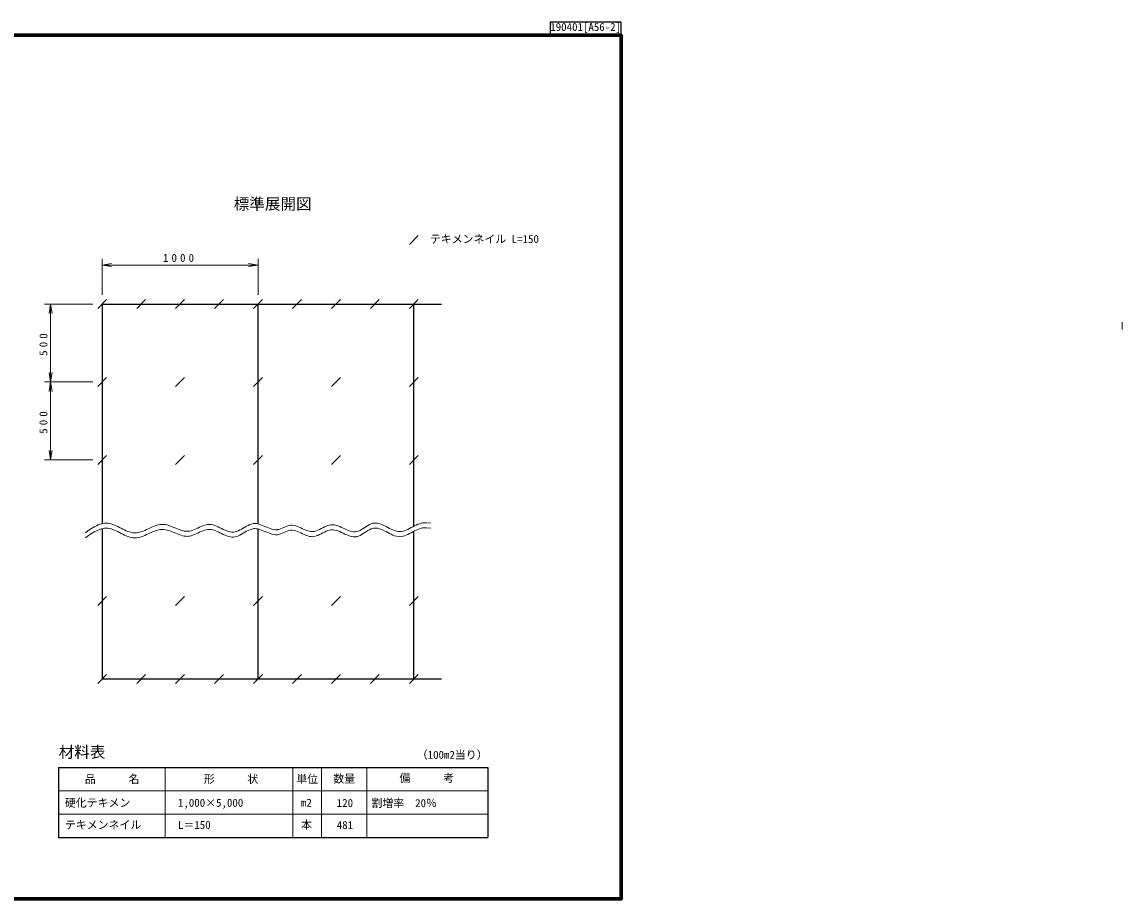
# Model space of a CAD drawing. Units: millimetres at full size, sheet at 1:20. Extents: x 200 to 11412, y 200 to 5825.
# Drawn here: x 4356 to 11412, y 200 to 5825 of the extents above; entities that cross this region are included whole.
import ezdxf
from ezdxf.enums import TextEntityAlignment as Align

# ---------------------------------------------------------------- set-up
doc = ezdxf.new("R2010")
doc.units = ezdxf.units.MM
doc.header["$LTSCALE"] = 20
for name, color, linetype, lineweight in [('C-BMK', 7, 'Continuous', 13), ('C-DOC', 3, 'Continuous', 25), ('C-MTR-FRAM', 5, 'Continuous', 25), ('C-MTR-LINE', 5, 'Continuous', 13), ('C-STR', 7, 'Continuous', 25), ('C-STR-DIM', 1, 'Continuous', 18), ('C-STR-TXT', 7, 'Continuous', 25), ('C-TTL', 2, 'Continuous', 70)]:
    doc.layers.add(name, color=color, linetype=linetype, lineweight=lineweight)
doc.layers.add('C-MTR-TXT', color=5, linetype='Continuous')
doc.layers.add('C-TTL-TXT', color=5, linetype='Continuous')
doc.styles.add('ＭＳ ゴシック', font='')
doc.styles.get('ＭＳ ゴシック').set_extended_font_data('MS Gothic')

# ---------------------------------------------------------------- blocks, each defined once
blk = doc.blocks.new('open_arrow')
at = {"color": 0, "linetype": 'Continuous', "lineweight": -2}
blk.add_lwpolyline([(7.5, 1.25), (0, 0), (7.5, -1.25)], dxfattribs=at)

msp = doc.modelspace()

# ---------------------------------------------------------------- linework, layer by layer
at = {"layer": 'C-BMK'}
for points in [[(4760.64, 2548.42), (4771.06, 2555.61), (4781.49, 2562.72), (4791.92, 2569.66), (4802.36, 2576.34), (4812.81, 2582.68), (4823.26, 2588.6), (4833.72, 2594.02), (4844.2, 2598.84), (4854.68, 2602.98), (4865.19, 2606.36), (4875.71, 2608.89), (4886.25, 2610.49), (4896.81, 2611.07), (4905.94, 2610.69), (4907.4, 2610.55), (4918, 2608.91), (4928.63, 2606.26), (4939.29, 2602.76), (4949.96, 2598.55), (4960.65, 2593.8), (4971.36, 2588.65), (4982.08, 2583.25), (4992.82, 2577.76), (5003.58, 2572.32), (5014.35, 2567.08), (5025.13, 2562.2), (5035.92, 2557.83), (5046.73, 2554.11), (5057.54, 2551.21), (5068.36, 2549.26), (5079.18, 2548.43), (5079.79, 2548.42), (5090.02, 2548.82), (5100.85, 2550.33), (5111.7, 2552.8), (5122.55, 2556.1), (5133.41, 2560.05), (5144.28, 2564.51), (5155.16, 2569.32), (5166.05, 2574.33), (5176.96, 2579.38), (5187.87, 2584.31), (5198.8, 2588.97), (5209.75, 2593.21), (5220.71, 2596.87), (5231.68, 2599.8), (5242.67, 2601.84), (5253.68, 2602.84), (5258.82, 2602.91), (5264.71, 2602.65), (5275.76, 2601.29), (5286.81, 2598.94), (5297.88, 2595.77), (5308.95, 2591.97), (5320.02, 2587.71), (5331.09, 2583.17), (5342.16, 2578.53), (5353.21, 2573.98), (5364.25, 2569.69), (5375.27, 2565.83), (5386.26, 2562.6), (5397.24, 2560.17), (5408.18, 2558.72), (5419.08, 2558.42), (5424.89, 2558.8), (5429.95, 2559.45), (5440.79, 2561.79), (5451.59, 2565.2), (5462.37, 2569.42), (5473.14, 2574.21), (5483.9, 2579.32), (5494.65, 2584.48), (5505.41, 2589.47), (5516.19, 2594.02), (5526.98, 2597.88), (5537.79, 2600.81), (5548.64, 2602.55), (5554.62, 2602.91), (5559.53, 2602.86), (5570.46, 2601.71), (5581.42, 2599.31), (5592.41, 2595.88), (5603.41, 2591.63), (5614.41, 2586.8), (5625.41, 2581.6), (5636.4, 2576.26), (5647.36, 2570.99), (5658.3, 2566.01), (5669.21, 2561.56), (5680.06, 2557.84), (5690.86, 2555.09), (5701.6, 2553.52), (5712.27, 2553.35), (5715.5, 2553.61), (5722.86, 2554.78), (5733.38, 2557.7), (5743.84, 2561.84), (5754.25, 2566.91), (5764.65, 2572.64), (5775.03, 2578.74), (5785.42, 2584.94), (5795.83, 2590.95), (5806.28, 2596.49), (5816.78, 2601.29), (5827.34, 2605.05), (5837.99, 2607.51), (5842.64, 2608.1), (5848.74, 2608.39), (5859.58, 2607.71), (5870.51, 2605.72), (5881.51, 2602.65), (5892.56, 2598.78), (5903.67, 2594.34), (5914.81, 2589.59), (5925.96, 2584.79), (5937.13, 2580.18), (5948.29, 2576.01), (5959.43, 2572.54), (5970.53, 2570.02), (5981.6, 2568.7), (5992.6, 2568.84), (5995.73, 2569.18), (6003.54, 2570.63), (6014.41, 2573.87), (6025.24, 2578.08), (6036.03, 2582.81), (6046.81, 2587.58), (6057.58, 2591.93), (6068.37, 2595.39), (6079.19, 2597.5), (6081.35, 2597.72), (6090.05, 2597.86), (6100.95, 2596.54), (6111.88, 2593.84), (6122.84, 2590.06), (6133.81, 2585.49), (6144.79, 2580.44), (6155.76, 2575.2), (6166.73, 2570.06), (6177.67, 2565.32), (6188.58, 2561.28), (6199.46, 2558.23), (6210.29, 2556.48), (6218.88, 2556.2), (6221.06, 2556.31), (6231.78, 2557.85), (6242.45, 2560.84), (6253.09, 2564.95), (6263.71, 2569.87), (6274.33, 2575.29), (6284.96, 2580.87), (6295.61, 2586.32), (6306.3, 2591.31), (6317.04, 2595.52), (6327.84, 2598.64), (6338.23, 2600.31), (6338.73, 2600.36), (6349.7, 2600.45), (6360.74, 2599.08), (6371.85, 2596.48), (6383, 2592.9), (6394.17, 2588.57), (6405.36, 2583.73), (6416.54, 2578.62), (6427.69, 2573.48), (6438.81, 2568.54), (6449.87, 2564.05), (6460.86, 2560.24), (6471.76, 2557.35), (6482.56, 2555.63), (6493.24, 2555.3), (6501.7, 2556.2), (6503.78, 2556.6), (6514.17, 2559.62), (6524.46, 2564.05), (6534.64, 2569.56), (6544.77, 2575.81), (6554.85, 2582.45), (6564.93, 2589.14), (6575.02, 2595.54), (6585.14, 2601.31), (6595.34, 2606.1), (6605.63, 2609.58), (6610.68, 2610.69), (6616.04, 2611.41), (6626.58, 2611.55), (6637.23, 2610.19), (6647.97, 2607.56), (6658.8, 2603.87), (6669.69, 2599.35), (6680.63, 2594.2), (6691.61, 2588.66), (6702.62, 2582.94), (6713.63, 2577.26), (6724.63, 2571.83), (6735.62, 2566.88), (6746.56, 2562.63), (6757.46, 2559.28), (6768.28, 2557.07), (6779.03, 2556.21), (6779.34, 2556.2), (6789.69, 2556.85), (6800.27, 2558.85), (6810.79, 2562.02), (6821.27, 2566.12), (6831.73, 2570.95), (6842.2, 2576.3), (6852.68, 2581.94), (6863.2, 2587.68), (6873.79, 2593.29), (6884.45, 2598.56), (6895.21, 2603.28), (6906.09, 2607.23), (6917.1, 2610.21), (6919.45, 2610.69), (6928.27, 2612.03), (6939.57, 2612.8), (6950.98, 2612.75), (6979.13, 2610.69)], [(4760.64, 2515.96), (4771.06, 2523.15), (4781.49, 2530.25), (4791.92, 2537.19), (4802.36, 2543.87), (4812.81, 2550.22), (4823.26, 2556.14), (4833.72, 2561.55), (4844.2, 2566.37), (4854.68, 2570.51), (4865.19, 2573.89), (4875.71, 2576.42), (4886.25, 2578.02), (4896.81, 2578.61), (4905.94, 2578.23), (4907.4, 2578.09), (4918, 2576.44), (4928.63, 2573.79), (4939.29, 2570.29), (4949.96, 2566.09), (4960.65, 2561.34), (4971.36, 2556.19), (4982.08, 2550.79), (4992.82, 2545.29), (5003.58, 2539.85), (5014.35, 2534.62), (5025.13, 2529.74), (5035.92, 2525.36), (5046.73, 2521.65), (5057.54, 2518.74), (5068.36, 2516.8), (5079.18, 2515.97), (5079.79, 2515.96), (5090.02, 2516.35), (5100.85, 2517.86), (5111.7, 2520.34), (5122.55, 2523.64), (5133.41, 2527.59), (5144.28, 2532.05), (5155.16, 2536.86), (5166.05, 2541.86), (5176.96, 2546.91), (5187.87, 2551.84), (5198.8, 2556.51), (5209.75, 2560.75), (5220.71, 2564.41), (5231.68, 2567.34), (5242.67, 2569.38), (5253.68, 2570.38), (5258.82, 2570.44), (5264.71, 2570.19), (5275.76, 2568.83), (5286.81, 2566.48), (5297.88, 2563.31), (5308.95, 2559.5), (5320.02, 2555.24), (5331.09, 2550.7), (5342.16, 2546.07), (5353.21, 2541.51), (5364.25, 2537.22), (5375.27, 2533.37), (5386.26, 2530.14), (5397.24, 2527.71), (5408.18, 2526.25), (5419.08, 2525.96), (5424.89, 2526.33), (5429.95, 2526.99), (5440.79, 2529.33), (5451.59, 2532.74), (5462.37, 2536.96), (5473.14, 2541.75), (5483.9, 2546.85), (5494.65, 2552.02), (5505.41, 2557), (5516.19, 2561.55), (5526.98, 2565.42), (5537.79, 2568.34), (5548.64, 2570.08), (5554.62, 2570.44), (5559.53, 2570.4), (5570.46, 2569.25), (5581.42, 2566.84), (5592.41, 2563.41), (5603.41, 2559.17), (5614.41, 2554.34), (5625.41, 2549.14), (5636.4, 2543.79), (5647.36, 2538.52), (5658.3, 2533.55), (5669.21, 2529.1), (5680.06, 2525.38), (5690.86, 2522.63), (5701.6, 2521.05), (5712.27, 2520.88), (5715.5, 2521.14), (5722.86, 2522.31), (5733.38, 2525.23), (5743.84, 2529.37), (5754.25, 2534.45), (5764.65, 2540.18), (5775.03, 2546.28), (5785.42, 2552.48), (5795.83, 2558.49), (5806.28, 2564.03), (5816.78, 2568.82), (5827.34, 2572.59), (5837.99, 2575.05), (5842.64, 2575.63), (5848.74, 2575.93), (5859.58, 2575.25), (5870.51, 2573.25), (5881.51, 2570.19), (5892.56, 2566.31), (5903.67, 2561.88), (5914.81, 2557.13), (5925.96, 2552.32), (5937.13, 2547.71), (5948.29, 2543.55), (5959.43, 2540.08), (5970.53, 2537.56), (5981.6, 2536.24), (5992.6, 2536.37), (5995.73, 2536.71), (6003.54, 2538.17), (6014.41, 2541.41), (6025.24, 2545.62), (6036.03, 2550.35), (6046.81, 2555.12), (6057.58, 2559.47), (6068.37, 2562.93), (6079.19, 2565.04), (6081.35, 2565.26), (6090.05, 2565.39), (6100.95, 2564.07), (6111.88, 2561.37), (6122.84, 2557.6), (6133.81, 2553.03), (6144.79, 2547.98), (6155.76, 2542.73), (6166.73, 2537.59), (6177.67, 2532.85), (6188.58, 2528.81), (6199.46, 2525.77), (6210.29, 2524.01), (6218.88, 2523.74), (6221.06, 2523.85), (6231.78, 2525.39), (6242.45, 2528.38), (6253.09, 2532.49), (6263.71, 2537.41), (6274.33, 2542.82), (6284.96, 2548.41), (6295.61, 2553.86), (6306.3, 2558.85), (6317.04, 2563.06), (6327.84, 2566.18), (6338.23, 2567.85), (6338.73, 2567.89), (6349.7, 2567.98), (6360.74, 2566.61), (6371.85, 2564.02), (6383, 2560.43), (6394.17, 2556.1), (6405.36, 2551.27), (6416.54, 2546.16), (6427.69, 2541.01), (6438.81, 2536.08), (6449.87, 2531.59), (6460.86, 2527.78), (6471.76, 2524.89), (6482.56, 2523.16), (6493.24, 2522.83), (6501.7, 2523.74), (6503.78, 2524.14), (6514.17, 2527.15), (6524.46, 2531.59), (6534.64, 2537.1), (6544.77, 2543.35), (6554.85, 2549.98), (6564.93, 2556.67), (6575.02, 2563.07), (6585.14, 2568.84), (6595.34, 2573.64), (6605.63, 2577.11), (6610.68, 2578.23), (6616.04, 2578.95), (6626.58, 2579.08), (6637.23, 2577.72), (6647.97, 2575.09), (6658.8, 2571.4), (6669.69, 2566.88), (6680.63, 2561.74), (6691.61, 2556.2), (6702.62, 2550.48), (6713.63, 2544.79), (6724.63, 2539.37), (6735.62, 2534.42), (6746.56, 2530.16), (6757.46, 2526.82), (6768.28, 2524.6), (6779.03, 2523.74), (6779.34, 2523.74), (6789.69, 2524.38), (6800.27, 2526.39), (6810.79, 2529.55), (6821.27, 2533.66), (6831.73, 2538.49), (6842.2, 2543.83), (6852.68, 2549.48), (6863.2, 2555.22), (6873.79, 2560.83), (6884.45, 2566.1), (6895.21, 2570.82), (6906.09, 2574.77), (6917.1, 2577.74), (6919.45, 2578.23), (6928.27, 2579.56), (6939.57, 2580.33), (6950.98, 2580.29), (6979.13, 2578.23)]]:
    msp.add_lwpolyline(points, dxfattribs=at)
at = {"layer": 'C-DOC'}
for p, q in [((7745, 5825), (7745, 5750)), ((8200, 5825), (7745, 5825)), ((8200, 5750), (8200, 5825)), ((7745, 5750), (8200, 5750))]:
    msp.add_line(p, q, dxfattribs=at)
at = {"layer": 'C-MTR-FRAM'}
for p, q in [((4591.14, 1043.8), (7343.48, 1043.8)), ((4591.14, 1043.8), (4591.14, 593.8)), ((7343.48, 1043.8), (7343.48, 593.8)), ((4591.14, 593.8), (7343.48, 593.8))]:
    msp.add_line(p, q, dxfattribs=at)
at = {"layer": 'C-MTR-LINE'}
for p, q in [((5273.68, 1043.8), (5273.68, 593.8)), ((6093, 1044.21), (6093, 593.8)), ((6278, 1043.8), (6278, 593.8)), ((6568, 1043.8), (6568, 593.8)), ((4591.14, 893.8), (7343.48, 893.8)), ((4591.14, 743.8), (7343.48, 743.8))]:
    msp.add_line(p, q, dxfattribs=at)
at = {"layer": 'C-STR'}
for p, q in [((4841.68, 3987.75), (4898.25, 4044.32)), ((5091.68, 3987.75), (5148.25, 4044.32)), ((5341.68, 3987.75), (5398.25, 4044.32)), ((5591.68, 3987.75), (5648.25, 4044.32)), ((5841.68, 3987.75), (5898.25, 4044.32)), ((6091.68, 3987.75), (6148.25, 4044.32)), ((6341.68, 3987.75), (6398.25, 4044.32)), ((6591.68, 3987.75), (6648.25, 4044.32)), ((6841.68, 3987.75), (6898.25, 4044.32)), ((4869.97, 4016.03), (5869.97, 4016.03)), ((4869.97, 4016.03), (4869.97, 2607.51)), ((5869.97, 4016.03), (7046.97, 4016.03)), ((5869.97, 2605.82), (5869.97, 4016.03)), ((6869.97, 2591.26), (6869.97, 4016.03)), ((4841.68, 3487.75), (4898.25, 3544.32)), ((5341.68, 3487.75), (5398.25, 3544.32)), ((5841.68, 3487.75), (5898.25, 3544.32)), ((6341.68, 3487.75), (6398.25, 3544.32)), ((6841.68, 3487.75), (6898.25, 3544.32)), ((4841.68, 2987.75), (4898.25, 3044.32)), ((5341.68, 2987.75), (5398.25, 3044.32)), ((5841.68, 2987.75), (5898.25, 3044.32)), ((6341.68, 2987.75), (6398.25, 3044.32)), ((6841.68, 2987.75), (6898.25, 3044.32)), ((4869.97, 2575.04), (4869.97, 1611.23)), ((5869.97, 1611.23), (5869.97, 2573.35)), ((6869.97, 1611.23), (6869.97, 2558.8)), ((4841.68, 2082.94), (4898.25, 2139.51)), ((5341.68, 2082.94), (5398.25, 2139.51)), ((5841.68, 2082.94), (5898.25, 2139.51)), ((6341.68, 2082.94), (6398.25, 2139.51)), ((6841.68, 2082.94), (6898.25, 2139.51)), ((4841.68, 1582.94), (4898.25, 1639.51)), ((5091.68, 1582.94), (5148.25, 1639.51)), ((5341.68, 1582.94), (5398.25, 1639.51)), ((5591.68, 1582.94), (5648.25, 1639.51)), ((5841.68, 1582.94), (5898.25, 1639.51)), ((6091.68, 1582.94), (6148.25, 1639.51)), ((6341.68, 1582.94), (6398.25, 1639.51)), ((6591.68, 1582.94), (6648.25, 1639.51)), ((6841.68, 1582.94), (6898.25, 1639.51)), ((4869.97, 1611.23), (5869.97, 1611.23)), ((5869.97, 1611.23), (7046.97, 1611.23))]:
    msp.add_line(p, q, dxfattribs=at)
at = {"layer": 'C-STR', "color": 1, "lineweight": 13}
msp.add_line((11412.48, 3853.11), (11412.48, 3899.42), dxfattribs=at)
at = {"layer": 'C-STR-DIM'}
for p, q in [((4869.97, 4076.03), (4869.97, 4305.84)), ((5869.97, 4076.03), (5869.97, 4305.84)), ((4869.97, 4265.84), (5869.97, 4265.84)), ((4809.97, 4016.03), (4499.69, 4016.03)), ((4539.69, 3516.03), (4539.69, 4016.03)), ((4809.97, 3516.03), (4499.69, 3516.03)), ((4809.97, 3516.03), (4499.69, 3516.03)), ((4539.69, 3016.03), (4539.69, 3516.03)), ((4809.97, 3016.03), (4499.69, 3016.03))]:
    msp.add_line(p, q, dxfattribs=at)
at = {"layer": 'C-STR-TXT'}
msp.add_line((6841.68, 4398.66), (6898.25, 4455.23), dxfattribs=at)
at = {"layer": 'C-TTL'}
msp.add_lwpolyline([(200, 200), (8200, 200), (8200, 5740), (200, 5740)], close=True, dxfattribs=at)

# ---------------------------------------------------------------- block references
at = {"layer": 'C-STR-DIM', "xscale": 8, "yscale": 8}
msp.add_blockref('open_arrow', (4869.97, 4265.84), dxfattribs=at)
for p, rotation in [((5869.97, 4265.84), 180), ((4539.69, 4016.03), 270), ((4539.69, 3516.03), 90), ((4539.69, 3516.03), 270), ((4539.69, 3016.03), 90)]:
    msp.add_blockref('open_arrow', p, dxfattribs=dict(at, rotation=rotation))

# ---------------------------------------------------------------- texts
at = {"layer": 'C-DOC', "style": 'ＭＳ ゴシック'}
msp.add_text('190401[A56-2]', height=51.32, dxfattribs=at).set_placement((7745, 5752), align=Align.BOTTOM_LEFT)
at = {"layer": 'C-MTR-TXT', "style": 'ＭＳ ゴシック'}
for s, p in [('（100m2当り）', (6888.48, 1083.8)), ('\u3000品\u3000\u3000\u3000名\u3000', (4689.31, 927.99)), ('形\u3000\u3000\u3000状\u3000', (5522.14, 928.31)), ('単位', (6115.19, 927.57)), ('数量', (6352.96, 929.99)), ('\u3000備\u3000\u3000\u3000考\u3000', (6708.11, 934.83)), ('硬化テキメン', (4631.14, 776.07)), ('割増率\u300020％', (6598, 773.97)), ('1,000×5,000', (5356.58, 775.98)), ('m2', (6145.82, 776.58)), ('120', (6375.26, 774.85)), ('テキメンネイル', (4631.14, 634.21)), ('本', (6145.82, 634.72)), ('L＝150', (5356.58, 634.12)), ('481', (6375.26, 632.99))]:
    msp.add_text(s, height=51.32, dxfattribs=at).set_placement(p, align=Align.BOTTOM_LEFT)
at = {"layer": 'C-STR-DIM', "color": 7, "style": 'ＭＳ ゴシック'}
msp.add_text('テキメンネイル L=150', height=51.32, dxfattribs=at).set_placement((6972.47, 4391.95), align=Align.BOTTOM_LEFT)
at = {"layer": 'C-STR-DIM', "insert": (5369.97, 4285.84), "char_height": 51.32, "attachment_point": 8, "style": 'ＭＳ ゴシック'}
msp.add_mtext('\\T1.57;1000', dxfattribs=at)
at = {"layer": 'C-STR-DIM', "char_height": 51.32, "attachment_point": 8, "rotation": 90, "style": 'ＭＳ ゴシック'}
for insert in [(4519.69, 3766.03), (4519.69, 3266.03)]:
    msp.add_mtext('\\T1.57;500', dxfattribs=dict(at, insert=insert))
at = {"layer": 'C-TTL-TXT', "color": 7, "style": 'ＭＳ ゴシック'}
msp.add_text('標準展開図', height=73.31, dxfattribs=at).set_placement((5714.07, 4599.81), align=Align.BOTTOM_LEFT)
at = {"layer": 'C-TTL-TXT', "style": 'ＭＳ ゴシック'}
msp.add_text('材料表', height=73.31, dxfattribs=at).set_placement((4591.14, 1083.8), align=Align.BOTTOM_LEFT)

doc.saveas('drawing.dxf')
